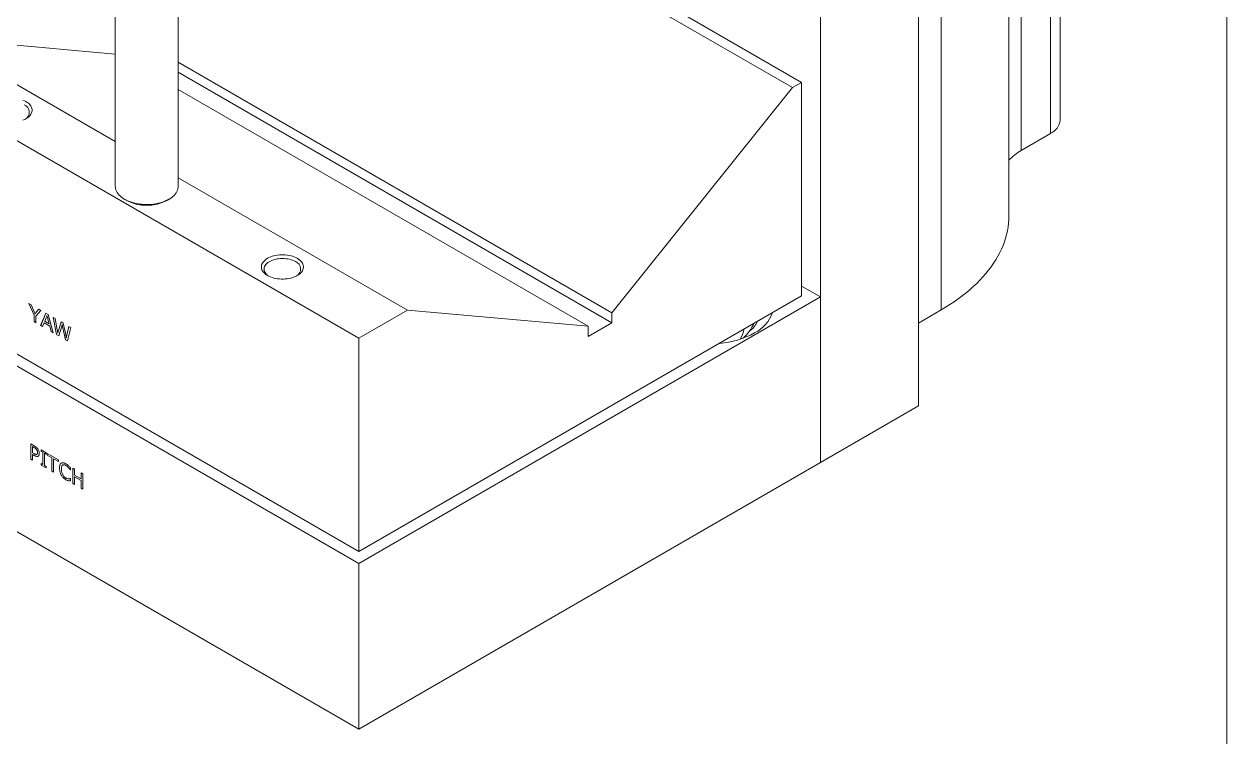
# Model space of a CAD drawing. Header units: inches. Extents: x 0.1 to 10.9, y 0.1 to 8.4.
# Drawn here: x 9.135 to 10.94, y 6.346 to 7.415 of the extents above; entities that cross this region are included whole.
import ezdxf

# ---------------------------------------------------------------- set-up
doc = ezdxf.new("R2010")
doc.units = ezdxf.units.IN
doc.header["$MEASUREMENT"] = 0

msp = doc.modelspace()

# ---------------------------------------------------------------- linework, layer by layer
at = {"color": 7, "linetype": 'Continuous', "lineweight": 18}
for p, q in [((10.94, 8.44), (10.94, 0.06)), ((10.6896, 7.2709), (10.6896, 8.0874)), ((10.6128, 7.128), (10.6128, 7.9446)), ((10.5109, 6.986), (10.5109, 7.8025)), ((10.288, 7.3195), (9.6427, 7.692)), ((10.3016, 7.3273), (9.6654, 7.6946)), ((10.477, 6.8423), (10.477, 7.6588)), ((10.675, 7.2505), (10.675, 7.6441)), ((10.6313, 7.2253), (10.6313, 7.6083)), ((10.3299, 6.7574), (10.3299, 7.5739)), ((9.3659, 7.1714), (9.3659, 7.5192)), ((9.2715, 7.4943), (9.2715, 7.1714)), ((9.2715, 7.2388), (9.0028, 7.3939)), ((9.2715, 7.3699), (9.0028, 7.3939)), ((9.6369, 6.9436), (8.9298, 7.3518)), ((10.0166, 6.9819), (9.3659, 7.3575)), ((10.0166, 6.9668), (9.3659, 7.3425)), ((9.9813, 6.9615), (9.3659, 7.3167)), ((10.288, 7.3195), (10.0166, 6.9819)), ((10.3016, 7.3273), (10.288, 7.3195)), ((10.3016, 7.0072), (10.3016, 7.3273)), ((10.675, 7.2505), (10.6313, 7.2253)), ((9.7099, 6.9857), (9.3659, 7.1843)), ((9.2853, 7.1521), (9.2882, 7.1505)), ((9.3493, 7.1505), (9.3521, 7.1521)), ((9.6369, 6.6235), (10.3016, 7.0072)), ((10.3299, 7.0056), (9.6369, 6.6056)), ((10.3299, 7.0056), (10.3016, 7.0219)), ((10.3299, 6.7574), (10.3299, 7.0056)), ((9.142, 6.9958), (9.1453, 6.9939)), ((9.1496, 6.9782), (9.142, 6.9958)), ((9.1496, 6.9782), (9.142, 6.9958)), ((9.1453, 6.9939), (9.1491, 6.9847)), ((9.153, 6.9827), (9.1567, 6.9873)), ((9.153, 6.9827), (9.1567, 6.9873)), ((9.1567, 6.9873), (9.16, 6.9854)), ((9.6369, 6.6235), (9.0217, 6.9787)), ((9.1496, 6.9685), (9.1496, 6.9782)), ((9.1496, 6.9686), (9.1496, 6.9782)), ((9.1496, 6.9782), (9.1496, 6.9782)), ((9.151, 6.9802), (9.151, 6.9802)), ((9.16, 6.9854), (9.1524, 6.9766)), ((9.1524, 6.9766), (9.1524, 6.9669)), ((9.153, 6.9827), (9.153, 6.9827)), ((9.1595, 6.9628), (9.1674, 6.9811)), ((9.1596, 6.9628), (9.1674, 6.9811)), ((9.1676, 6.9741), (9.1656, 6.969)), ((9.1656, 6.969), (9.1724, 6.9651)), ((9.1674, 6.9811), (9.1706, 6.9793)), ((9.169, 6.9776), (9.169, 6.9776)), ((9.1724, 6.9651), (9.1704, 6.9722)), ((9.1705, 6.9722), (9.1704, 6.9722)), ((9.1724, 6.9651), (9.1705, 6.9722)), ((9.1706, 6.9793), (9.1784, 6.9519)), ((9.1785, 6.9747), (9.1814, 6.973)), ((9.1835, 6.949), (9.1785, 6.9747)), ((9.1835, 6.949), (9.1785, 6.9747)), ((9.1814, 6.973), (9.1843, 6.9563)), ((9.7099, 6.9857), (9.6369, 6.9436)), ((9.9813, 6.9615), (9.7099, 6.9857)), ((10.0166, 6.9819), (10.0166, 6.9668)), ((10.5109, 6.986), (10.477, 6.9664)), ((9.6369, 6.6056), (9.0142, 6.965)), ((9.1524, 6.967), (9.1496, 6.9686)), ((9.1496, 6.9686), (9.1496, 6.9685)), ((9.1524, 6.9669), (9.1496, 6.9685)), ((9.1625, 6.9611), (9.1595, 6.9628)), ((9.1596, 6.9628), (9.1595, 6.9628)), ((9.1625, 6.9611), (9.1596, 6.9628)), ((9.1648, 6.9668), (9.1625, 6.9611)), ((9.1732, 6.9619), (9.1648, 6.9668)), ((9.1732, 6.962), (9.1648, 6.9668)), ((9.1648, 6.9668), (9.1648, 6.9668)), ((9.1724, 6.9651), (9.1724, 6.9651)), ((9.1755, 6.9536), (9.1732, 6.962)), ((9.1732, 6.962), (9.1732, 6.9619)), ((9.1755, 6.9536), (9.1732, 6.9619)), ((9.1784, 6.9519), (9.1755, 6.9536)), ((9.1784, 6.9519), (9.1755, 6.9536)), ((9.1755, 6.9536), (9.1755, 6.9536)), ((9.1853, 6.9512), (9.1852, 6.9512)), ((9.1862, 6.9546), (9.1902, 6.968)), ((9.1863, 6.9547), (9.1862, 6.9546)), ((9.1863, 6.9547), (9.1902, 6.968)), ((9.1911, 6.9617), (9.1868, 6.9471)), ((9.1902, 6.968), (9.1935, 6.966)), ((9.1919, 6.9643), (9.1918, 6.9643)), ((9.1966, 6.9414), (9.1925, 6.9613)), ((9.1966, 6.9414), (9.1925, 6.9613)), ((9.1925, 6.9613), (9.1925, 6.9613)), ((9.1935, 6.966), (9.1963, 6.953)), ((9.1988, 6.948), (9.2018, 6.9613)), ((9.1989, 6.948), (9.2018, 6.9613)), ((9.2046, 6.9596), (9.1997, 6.9396)), ((9.2018, 6.9613), (9.2046, 6.9596)), ((10.0166, 6.9668), (9.9813, 6.9464)), ((9.9813, 6.9464), (9.9813, 6.9615)), ((9.1868, 6.9471), (9.1835, 6.949)), ((9.1868, 6.9471), (9.1835, 6.949)), ((9.1835, 6.949), (9.1835, 6.949)), ((9.1997, 6.9396), (9.1966, 6.9414)), ((9.1997, 6.9397), (9.1966, 6.9414)), ((9.1966, 6.9414), (9.1966, 6.9414)), ((9.1979, 6.9439), (9.1979, 6.9438)), ((9.1989, 6.948), (9.1988, 6.948)), ((9.6369, 6.9436), (9.6369, 6.6235)), ((10.477, 6.8423), (10.3299, 6.7574)), ((9.1447, 6.7852), (9.15, 6.7821)), ((9.1447, 6.7623), (9.1447, 6.7852)), ((9.1447, 6.7623), (9.1447, 6.7852)), ((9.1498, 6.7796), (9.1472, 6.7811)), ((9.1472, 6.7811), (9.1472, 6.7719)), ((9.1498, 6.7796), (9.1472, 6.7811)), ((9.1472, 6.7811), (9.1472, 6.7811)), ((9.1472, 6.7719), (9.1494, 6.7706)), ((9.1498, 6.7796), (9.1498, 6.7796)), ((9.1533, 6.7767), (9.1533, 6.7767)), ((9.1547, 6.7724), (9.1547, 6.7724)), ((9.1602, 6.7762), (9.1678, 6.7719)), ((9.1602, 6.7739), (9.1602, 6.7762)), ((9.1602, 6.7739), (9.1602, 6.7762)), ((9.1628, 6.7725), (9.1602, 6.7739)), ((9.1628, 6.7725), (9.1602, 6.7739)), ((9.1602, 6.7739), (9.1602, 6.7739)), ((9.1628, 6.7542), (9.1628, 6.7725)), ((9.1628, 6.7542), (9.1628, 6.7725)), ((9.1628, 6.7725), (9.1628, 6.7725)), ((9.1653, 6.771), (9.1653, 6.7528)), ((9.1678, 6.7696), (9.1653, 6.771)), ((9.1678, 6.7696), (9.1653, 6.771)), ((9.1653, 6.771), (9.1653, 6.771)), ((9.1678, 6.7719), (9.1678, 6.7696)), ((9.1695, 6.7709), (9.1861, 6.7613)), ((9.1695, 6.7683), (9.1695, 6.7709)), ((9.1695, 6.7683), (9.1695, 6.7709)), ((9.1472, 6.7609), (9.1447, 6.7623)), ((9.1472, 6.7609), (9.1447, 6.7623)), ((9.1447, 6.7623), (9.1447, 6.7623)), ((9.1472, 6.7693), (9.1472, 6.7609)), ((9.1498, 6.7678), (9.1472, 6.7693)), ((9.1498, 6.7678), (9.1472, 6.7693)), ((9.1472, 6.7693), (9.1472, 6.7693)), ((9.1498, 6.7678), (9.1498, 6.7678)), ((9.1536, 6.7696), (9.1536, 6.7696)), ((9.1602, 6.7557), (9.1628, 6.7542)), ((9.1602, 6.7534), (9.1602, 6.7557)), ((9.1602, 6.7534), (9.1602, 6.7557)), ((9.1678, 6.749), (9.1602, 6.7534)), ((9.1678, 6.749), (9.1602, 6.7534)), ((9.1602, 6.7534), (9.1602, 6.7534)), ((9.1628, 6.7542), (9.1628, 6.7542)), ((9.1653, 6.7528), (9.1678, 6.7513)), ((9.1765, 6.7642), (9.1695, 6.7683)), ((9.1765, 6.7642), (9.1695, 6.7683)), ((9.1695, 6.7683), (9.1695, 6.7683)), ((9.1765, 6.744), (9.1765, 6.7642)), ((9.1765, 6.744), (9.1765, 6.7642)), ((9.1765, 6.7642), (9.1765, 6.7642)), ((9.179, 6.7628), (9.179, 6.7425)), ((9.1861, 6.7587), (9.179, 6.7628)), ((9.1861, 6.7587), (9.179, 6.7628)), ((9.179, 6.7628), (9.179, 6.7628)), ((9.1861, 6.7613), (9.1861, 6.7587)), ((9.1927, 6.7534), (9.1925, 6.7532)), ((9.1973, 6.7528), (9.1973, 6.7528)), ((9.6369, 6.3573), (10.3299, 6.7574)), ((9.6369, 6.3573), (8.9792, 6.737)), ((9.1678, 6.7513), (9.1678, 6.749)), ((9.179, 6.7425), (9.1765, 6.744)), ((9.179, 6.7425), (9.1765, 6.744)), ((9.1765, 6.744), (9.1765, 6.744)), ((9.1878, 6.7488), (9.1878, 6.7488)), ((9.1905, 6.7382), (9.1905, 6.7382)), ((9.2041, 6.746), (9.2039, 6.7461)), ((9.2041, 6.746), (9.2039, 6.7461)), ((9.2039, 6.7461), (9.2039, 6.7461)), ((9.2041, 6.7495), (9.2041, 6.746)), ((9.2079, 6.7487), (9.2104, 6.7473)), ((9.2079, 6.7259), (9.2079, 6.7487)), ((9.2079, 6.7259), (9.2079, 6.7487)), ((9.2104, 6.7473), (9.2104, 6.7383)), ((9.2104, 6.7383), (9.2201, 6.7327)), ((9.2104, 6.7357), (9.2104, 6.7244)), ((9.2201, 6.7301), (9.2104, 6.7357)), ((9.2201, 6.7301), (9.2104, 6.7357)), ((9.2104, 6.7357), (9.2104, 6.7357)), ((9.2201, 6.7416), (9.2226, 6.7402)), ((9.2201, 6.7327), (9.2201, 6.7416)), ((9.2201, 6.7327), (9.2201, 6.7416)), ((9.2226, 6.7402), (9.2226, 6.7173)), ((9.1974, 6.7313), (9.1974, 6.7313)), ((9.2013, 6.7298), (9.2013, 6.7298)), ((9.2039, 6.7331), (9.2041, 6.733)), ((9.2041, 6.733), (9.2041, 6.7295)), ((9.2104, 6.7244), (9.2079, 6.7259)), ((9.2104, 6.7244), (9.2079, 6.7259)), ((9.2079, 6.7259), (9.2079, 6.7259)), ((9.2201, 6.7327), (9.2201, 6.7327)), ((9.2201, 6.7188), (9.2201, 6.7301)), ((9.2201, 6.7188), (9.2201, 6.7301)), ((9.2201, 6.7301), (9.2201, 6.7301)), ((9.2226, 6.7173), (9.2201, 6.7188)), ((9.2226, 6.7173), (9.2201, 6.7188)), ((9.2201, 6.7188), (9.2201, 6.7188)), ((9.6369, 6.6056), (9.6369, 6.3573))]:
    msp.add_line(p, q, dxfattribs=at)
at = {"color": 7, "linetype": 'Continuous', "lineweight": 18, "flags": 128}
for points in [[(9.1329, 7.3007), (9.1353, 7.2997), (9.1374, 7.2986)], [(9.1374, 7.2986), (9.1394, 7.2973), (9.1411, 7.296), (9.1427, 7.2946), (9.144, 7.293), (9.145, 7.2915), (9.1458, 7.2899), (9.1464, 7.2882), (9.1466, 7.2865), (9.1466, 7.2848), (9.1464, 7.2832), (9.1458, 7.2815), (9.145, 7.2799), (9.144, 7.2783), (9.1427, 7.2768), (9.1411, 7.2754), (9.1394, 7.274), (9.1374, 7.2728), (9.1353, 7.2716), (9.1329, 7.2706)], [(9.2715, 7.1714), (9.2716, 7.1701), (9.2719, 7.168), (9.2725, 7.166), (9.2733, 7.164), (9.2744, 7.162), (9.2757, 7.1601), (9.2773, 7.1583), (9.2792, 7.1565), (9.2812, 7.1548), (9.2835, 7.1532), (9.286, 7.1518), (9.2887, 7.1504), (9.2915, 7.1491), (9.2945, 7.148), (9.2976, 7.147), (9.3009, 7.1462), (9.3042, 7.1455), (9.3077, 7.1449), (9.3112, 7.1445), (9.3147, 7.1442), (9.3183, 7.1441), (9.3219, 7.1442), (9.3254, 7.1444), (9.3289, 7.1448), (9.3324, 7.1453), (9.3358, 7.146), (9.339, 7.1468), (9.3422, 7.1477), (9.3452, 7.1488), (9.3481, 7.1501), (9.3508, 7.1514), (9.3533, 7.1529), (9.3557, 7.1544), (9.3578, 7.1561), (9.3597, 7.1578), (9.3613, 7.1597), (9.3627, 7.1616), (9.3639, 7.1635), (9.3648, 7.1655), (9.3655, 7.1675), (9.3658, 7.1696), (9.3659, 7.1714)], [(10.6128, 7.128), (10.6128, 7.1273), (10.6127, 7.1217), (10.6122, 7.1161), (10.6115, 7.1105), (10.6105, 7.1049), (10.6093, 7.0994), (10.6078, 7.0938), (10.606, 7.0883), (10.6039, 7.0828), (10.6016, 7.0774), (10.599, 7.072), (10.5962, 7.0666), (10.5931, 7.0613), (10.5897, 7.056), (10.5861, 7.0508), (10.5823, 7.0457), (10.5782, 7.0406), (10.5738, 7.0356), (10.5692, 7.0306), (10.5644, 7.0258), (10.5593, 7.021), (10.554, 7.0163), (10.5485, 7.0116), (10.5428, 7.0071), (10.5368, 7.0027), (10.5306, 6.9983), (10.5243, 6.9941), (10.5177, 6.99), (10.5109, 6.986)], [(9.5447, 7.0635), (9.5467, 7.0622), (9.5484, 7.0609), (9.55, 7.0594), (9.5513, 7.0579), (9.5523, 7.0563), (9.5531, 7.0547), (9.5537, 7.0531), (9.5539, 7.0514), (9.5539, 7.0497), (9.5537, 7.048), (9.5531, 7.0464), (9.5523, 7.0448), (9.5513, 7.0432), (9.55, 7.0417), (9.5484, 7.0402), (9.5467, 7.0389), (9.5447, 7.0377), (9.5426, 7.0365), (9.5402, 7.0355), (9.5378, 7.0346), (9.5351, 7.0339), (9.5324, 7.0333), (9.5296, 7.0328), (9.5267, 7.0325), (9.5238, 7.0323), (9.5209, 7.0323), (9.518, 7.0325), (9.5151, 7.0328), (9.5123, 7.0333), (9.5096, 7.0339), (9.507, 7.0346), (9.5045, 7.0355), (9.5022, 7.0365), (9.5, 7.0377), (9.4981, 7.0389), (9.4963, 7.0402), (9.4948, 7.0417), (9.4935, 7.0432), (9.4924, 7.0448), (9.4916, 7.0464), (9.4911, 7.048), (9.4908, 7.0497), (9.4908, 7.0514), (9.4911, 7.0531), (9.4916, 7.0547), (9.4924, 7.0563), (9.4935, 7.0579), (9.4948, 7.0594), (9.4963, 7.0609), (9.4981, 7.0622), (9.5, 7.0635), (9.5022, 7.0646), (9.5045, 7.0656), (9.507, 7.0665), (9.5096, 7.0672), (9.5123, 7.0678), (9.5151, 7.0683), (9.518, 7.0686), (9.5209, 7.0688), (9.5238, 7.0688), (9.5267, 7.0686), (9.5296, 7.0683), (9.5324, 7.0678), (9.5351, 7.0672), (9.5378, 7.0665), (9.5402, 7.0656), (9.5426, 7.0646), (9.5447, 7.0635)], [(9.5419, 7.0586), (9.5398, 7.0596), (9.5376, 7.0606), (9.5353, 7.0614), (9.5328, 7.062), (9.5302, 7.0626), (9.5275, 7.0629), (9.5248, 7.0632), (9.522, 7.0632), (9.5193, 7.0631), (9.5166, 7.0629), (9.5139, 7.0625), (9.5113, 7.0619), (9.5089, 7.0612), (9.5065, 7.0603), (9.5044, 7.0594), (9.5024, 7.0583), (9.5006, 7.0571), (9.499, 7.0558), (9.4977, 7.0544), (9.4966, 7.0529), (9.4957, 7.0514), (9.4951, 7.0499), (9.4948, 7.0483), (9.4948, 7.0467), (9.495, 7.0451), (9.4955, 7.0435), (9.4963, 7.042), (9.4974, 7.0406), (9.4986, 7.0391), (9.5002, 7.0378), (9.5015, 7.0368)]]:
    msp.add_lwpolyline(points, dxfattribs=at)
at = {"color": 7, "linetype": 'Continuous', "lineweight": 18}
for centre, radius, start, end in [((9.1305, 7.2825), 0.0119, 297.0638, 69.9031), ((10.6643, 7.2736), 0.0254, 294.7137, 353.9661), ((10.667, 7.1615), 0.0731, 119.226, 137.8389), ((9.3187, 7.2091), 0.0661, 242.4822, 297.5178), ((9.5378, 7.0474), 0.0119, 297.0638, 69.9031), ((10.2069, 7.0002), 0.0543, 296.4652, 340.5266), ((10.1684, 7.0669), 0.1313, 274.3224, 298.5378), ((10.1763, 6.9637), 0.0393, 326.7963, 350.6685), ((10.163, 6.9989), 0.075, 312.5768, 334.1341)]:
    msp.add_arc(centre, radius, start, end, dxfattribs=at)
for points, knots in [([(9.1491, 6.9847), (9.1495, 6.9838), (9.1501, 6.9824), (9.1507, 6.9809), (9.151, 6.9802)], [0, 0, 0, 0, 0.560001, 1, 1, 1, 1]), ([(9.151, 6.9802), (9.1514, 6.9807), (9.152, 6.9815), (9.1527, 6.9823), (9.153, 6.9827)], [0, 0, 0, 0, 0.56, 1, 1, 1, 1]), ([(9.151, 6.9802), (9.1514, 6.9807), (9.1521, 6.9815), (9.1527, 6.9824), (9.153, 6.9827)], [0, 0, 0, 0, 0.56, 1, 1, 1, 1]), ([(9.169, 6.9776), (9.1688, 6.9769), (9.1685, 6.9756), (9.1679, 6.9746), (9.1676, 6.9741)], [0, 0, 0, 0, 0.559915, 1, 1, 1, 1]), ([(9.1705, 6.9722), (9.1702, 6.9732), (9.1697, 6.975), (9.1692, 6.9768), (9.169, 6.9776)], [0, 0, 0, 0, 0.560002, 1, 1, 1, 1]), ([(9.1704, 6.9722), (9.1702, 6.9732), (9.1697, 6.975), (9.1692, 6.9768), (9.169, 6.9776)], [0, 0, 0, 0, 0.560002, 1, 1, 1, 1]), ([(9.1843, 6.9563), (9.1845, 6.9554), (9.1848, 6.9536), (9.1851, 6.9519), (9.1852, 6.9512)], [0, 0, 0, 0, 0.56, 1, 1, 1, 1]), ([(9.1852, 6.9512), (9.1854, 6.9518), (9.1858, 6.953), (9.1861, 6.9541), (9.1862, 6.9546)], [0, 0, 0, 0, 0.5600009, 1, 1, 1, 1]), ([(9.1853, 6.9512), (9.1854, 6.9518), (9.1858, 6.953), (9.1861, 6.9541), (9.1863, 6.9547)], [0, 0, 0, 0, 0.5600009, 1, 1, 1, 1]), ([(9.1918, 6.9643), (9.1917, 6.9638), (9.1914, 6.9629), (9.1912, 6.9621), (9.1911, 6.9617)], [0, 0, 0, 0, 0.559999, 1, 1, 1, 1]), ([(9.1925, 6.9613), (9.1923, 6.9618), (9.1921, 6.9628), (9.1919, 6.9638), (9.1918, 6.9643)], [0, 0, 0, 0, 0.560007, 1, 1, 1, 1]), ([(9.1925, 6.9613), (9.1924, 6.9618), (9.1922, 6.9628), (9.1919, 6.9638), (9.1919, 6.9643)], [0, 0, 0, 0, 0.560007, 1, 1, 1, 1]), ([(9.1963, 6.953), (9.1967, 6.9512), (9.1973, 6.9482), (9.1977, 6.9452), (9.1979, 6.9438)], [0, 0, 0, 0, 0.559998, 1, 1, 1, 1]), ([(10.2233, 6.9543), (10.2244, 6.9551), (10.2264, 6.9567), (10.2284, 6.9582), (10.2293, 6.959)], [0, 0, 0, 0, 0.527784, 1, 1, 1, 1]), ([(10.2293, 6.959), (10.2302, 6.9604), (10.2321, 6.9632), (10.2341, 6.9665), (10.2349, 6.9684), (10.2351, 6.9689)], [0, 0, 0, 0, 0.434589, 0.870596, 1, 1, 1, 1]), ([(9.1979, 6.9438), (9.1981, 6.9446), (9.1984, 6.946), (9.1987, 6.9474), (9.1988, 6.948)], [0, 0, 0, 0, 0.559999, 1, 1, 1, 1]), ([(9.1979, 6.9439), (9.1981, 6.9446), (9.1984, 6.946), (9.1987, 6.9474), (9.1989, 6.948)], [0, 0, 0, 0, 0.559999, 1, 1, 1, 1]), ([(9.1494, 6.7706), (9.1498, 6.7704), (9.1507, 6.7699), (9.1518, 6.7695), (9.1528, 6.7693), (9.1533, 6.7695), (9.1536, 6.7696)], [0, 0, 0, 0, 0.280369, 0.560523, 0.78037, 1, 1, 1, 1]), ([(9.1533, 6.7767), (9.153, 6.7771), (9.1524, 6.7778), (9.1512, 6.7788), (9.1503, 6.7793), (9.1498, 6.7796)], [0, 0, 0, 0, 0.279774, 0.559722, 1, 1, 1, 1]), ([(9.1533, 6.7767), (9.153, 6.7771), (9.1524, 6.7778), (9.1512, 6.7788), (9.1503, 6.7793), (9.1498, 6.7796)], [0, 0, 0, 0, 0.279774, 0.559722, 1, 1, 1, 1]), ([(9.15, 6.7821), (9.1505, 6.7818), (9.1515, 6.7812), (9.1529, 6.7802), (9.1541, 6.779), (9.1548, 6.7781), (9.1552, 6.7777)], [0, 0, 0, 0, 0.280144, 0.560131, 0.780097, 1, 1, 1, 1]), ([(9.1547, 6.7724), (9.1547, 6.7728), (9.1547, 6.7735), (9.1544, 6.7747), (9.1539, 6.7758), (9.1535, 6.7764), (9.1533, 6.7767)], [0, 0, 0, 0, 0.28023, 0.560025, 0.77999, 1, 1, 1, 1]), ([(9.1547, 6.7724), (9.1547, 6.7728), (9.1547, 6.7735), (9.1544, 6.7747), (9.1539, 6.7758), (9.1535, 6.7764), (9.1533, 6.7767)], [0, 0, 0, 0, 0.28023, 0.560025, 0.77999, 1, 1, 1, 1]), ([(9.1536, 6.7696), (9.1538, 6.7697), (9.1542, 6.77), (9.1547, 6.7709), (9.1547, 6.7718), (9.1547, 6.7724)], [0, 0, 0, 0, 0.280309, 0.560341, 1, 1, 1, 1]), ([(9.1536, 6.7696), (9.1538, 6.7697), (9.1542, 6.77), (9.1547, 6.7709), (9.1547, 6.7718), (9.1547, 6.7724)], [0, 0, 0, 0, 0.280309, 0.560341, 1, 1, 1, 1]), ([(9.1552, 6.7777), (9.1556, 6.7771), (9.1564, 6.7759), (9.1571, 6.774), (9.1574, 6.7723), (9.1575, 6.7713), (9.1575, 6.7708)], [0, 0, 0, 0, 0.279847, 0.55947, 0.779651, 1, 1, 1, 1]), ([(9.1575, 6.7708), (9.1575, 6.7703), (9.1574, 6.7693), (9.157, 6.7681), (9.1565, 6.7672), (9.156, 6.7669), (9.1558, 6.7667)], [0, 0, 0, 0, 0.279986, 0.559856, 0.779925, 1, 1, 1, 1]), ([(9.1558, 6.7667), (9.1553, 6.7665), (9.1544, 6.7661), (9.1528, 6.7664), (9.1513, 6.767), (9.1503, 6.7675), (9.1498, 6.7678)], [0, 0, 0, 0, 0.279708, 0.559445, 0.779705, 1, 1, 1, 1]), ([(9.1558, 6.7667), (9.1553, 6.7665), (9.1544, 6.7661), (9.1528, 6.7664), (9.1513, 6.767), (9.1503, 6.7675), (9.1498, 6.7678)], [0, 0, 0, 0, 0.279708, 0.559445, 0.779705, 1, 1, 1, 1]), ([(9.1878, 6.7488), (9.1878, 6.7497), (9.1879, 6.7515), (9.1884, 6.7537), (9.1893, 6.7553), (9.1901, 6.7559), (9.1905, 6.7562)], [0, 0, 0, 0, 0.280125, 0.5600584, 0.780061, 1, 1, 1, 1]), ([(9.1878, 6.7488), (9.1878, 6.7497), (9.1879, 6.7515), (9.1884, 6.7537), (9.1893, 6.7553), (9.1901, 6.7559), (9.1905, 6.7562)], [0, 0, 0, 0, 0.280125, 0.5600584, 0.780061, 1, 1, 1, 1]), ([(9.1905, 6.7562), (9.191, 6.7565), (9.1921, 6.757), (9.194, 6.7568), (9.1958, 6.7562), (9.1969, 6.7556), (9.1974, 6.7553)], [0, 0, 0, 0, 0.2797368, 0.559609, 0.7797935, 1, 1, 1, 1]), ([(9.1925, 6.7532), (9.1921, 6.7529), (9.1914, 6.7521), (9.1909, 6.7505), (9.1906, 6.7489), (9.1906, 6.7478), (9.1906, 6.7472)], [0, 0, 0, 0, 0.279544, 0.559544, 0.779749, 1, 1, 1, 1]), ([(9.1973, 6.7528), (9.1968, 6.7531), (9.1958, 6.7536), (9.1944, 6.7539), (9.1935, 6.7538), (9.193, 6.7535), (9.1929, 6.7534)], [0, 0, 0, 0, 0.310587, 0.620885, 0.86493, 1, 1, 1, 1]), ([(9.1973, 6.7528), (9.1968, 6.7531), (9.1958, 6.7536), (9.1944, 6.7539), (9.1935, 6.7538), (9.193, 6.7535), (9.1929, 6.7534)], [0, 0, 0, 0, 0.310587, 0.620885, 0.86493, 1, 1, 1, 1]), ([(9.2039, 6.7461), (9.2034, 6.7469), (9.2023, 6.7484), (9.2006, 6.7503), (9.1989, 6.7518), (9.1978, 6.7525), (9.1973, 6.7528)], [0, 0, 0, 0, 0.280055, 0.559884, 0.779924, 1, 1, 1, 1]), ([(9.2039, 6.7461), (9.2034, 6.7469), (9.2023, 6.7484), (9.2006, 6.7503), (9.1989, 6.7518), (9.1978, 6.7525), (9.1973, 6.7528)], [0, 0, 0, 0, 0.280055, 0.559884, 0.779924, 1, 1, 1, 1]), ([(9.1974, 6.7553), (9.1981, 6.7549), (9.1994, 6.7541), (9.2017, 6.7522), (9.2032, 6.7505), (9.2041, 6.7495)], [0, 0, 0, 0, 0.2800392, 0.5600578, 1, 1, 1, 1]), ([(9.1905, 6.7382), (9.1902, 6.7389), (9.1895, 6.7402), (9.1887, 6.7423), (9.1882, 6.7444), (9.1879, 6.7467), (9.1878, 6.7481), (9.1878, 6.7488)], [0, 0, 0, 0, 0.1865997, 0.373297, 0.5599754, 0.7799477, 1, 1, 1, 1]), ([(9.1905, 6.7382), (9.1902, 6.7389), (9.1895, 6.7402), (9.1887, 6.7423), (9.1882, 6.7444), (9.1879, 6.7467), (9.1878, 6.7481), (9.1878, 6.7488)], [0, 0, 0, 0, 0.1865997, 0.373297, 0.5599754, 0.7799477, 1, 1, 1, 1]), ([(9.1974, 6.7313), (9.1967, 6.7318), (9.1953, 6.7326), (9.1934, 6.7343), (9.1917, 6.7362), (9.1909, 6.7376), (9.1905, 6.7382)], [0, 0, 0, 0, 0.280111, 0.560041, 0.780026, 1, 1, 1, 1]), ([(9.1974, 6.7313), (9.1967, 6.7318), (9.1953, 6.7326), (9.1934, 6.7343), (9.1917, 6.7362), (9.1909, 6.7376), (9.1905, 6.7382)], [0, 0, 0, 0, 0.280111, 0.560041, 0.780026, 1, 1, 1, 1]), ([(9.1906, 6.7472), (9.1906, 6.7465), (9.1906, 6.7451), (9.191, 6.7429), (9.1917, 6.7408), (9.1923, 6.7396), (9.1926, 6.739)], [0, 0, 0, 0, 0.280155, 0.560064, 0.780134, 1, 1, 1, 1]), ([(9.1926, 6.739), (9.1929, 6.7384), (9.1937, 6.7372), (9.1949, 6.7358), (9.1962, 6.7347), (9.1969, 6.7342), (9.1973, 6.734)], [0, 0, 0, 0, 0.279823, 0.559658, 0.779822, 1, 1, 1, 1]), ([(9.1973, 6.734), (9.198, 6.7336), (9.1993, 6.7329), (9.2011, 6.7326), (9.2027, 6.7326), (9.2035, 6.7329), (9.2039, 6.7331)], [0, 0, 0, 0, 0.279951, 0.559822, 0.779911, 1, 1, 1, 1]), ([(9.2013, 6.7298), (9.2006, 6.73), (9.1993, 6.7303), (9.198, 6.731), (9.1974, 6.7313)], [0, 0, 0, 0, 0.56003, 1, 1, 1, 1]), ([(9.2013, 6.7298), (9.2006, 6.73), (9.1993, 6.7303), (9.198, 6.731), (9.1974, 6.7313)], [0, 0, 0, 0, 0.56003, 1, 1, 1, 1]), ([(9.2041, 6.7295), (9.2036, 6.7295), (9.2027, 6.7295), (9.2017, 6.7297), (9.2013, 6.7298)], [0, 0, 0, 0, 0.560097, 1, 1, 1, 1]), ([(9.2041, 6.7295), (9.2036, 6.7295), (9.2027, 6.7295), (9.2017, 6.7297), (9.2013, 6.7298)], [0, 0, 0, 0, 0.560097, 1, 1, 1, 1])]:
    msp.add_open_spline(points, degree=3, knots=knots, dxfattribs=at)

doc.saveas('drawing.dxf')
